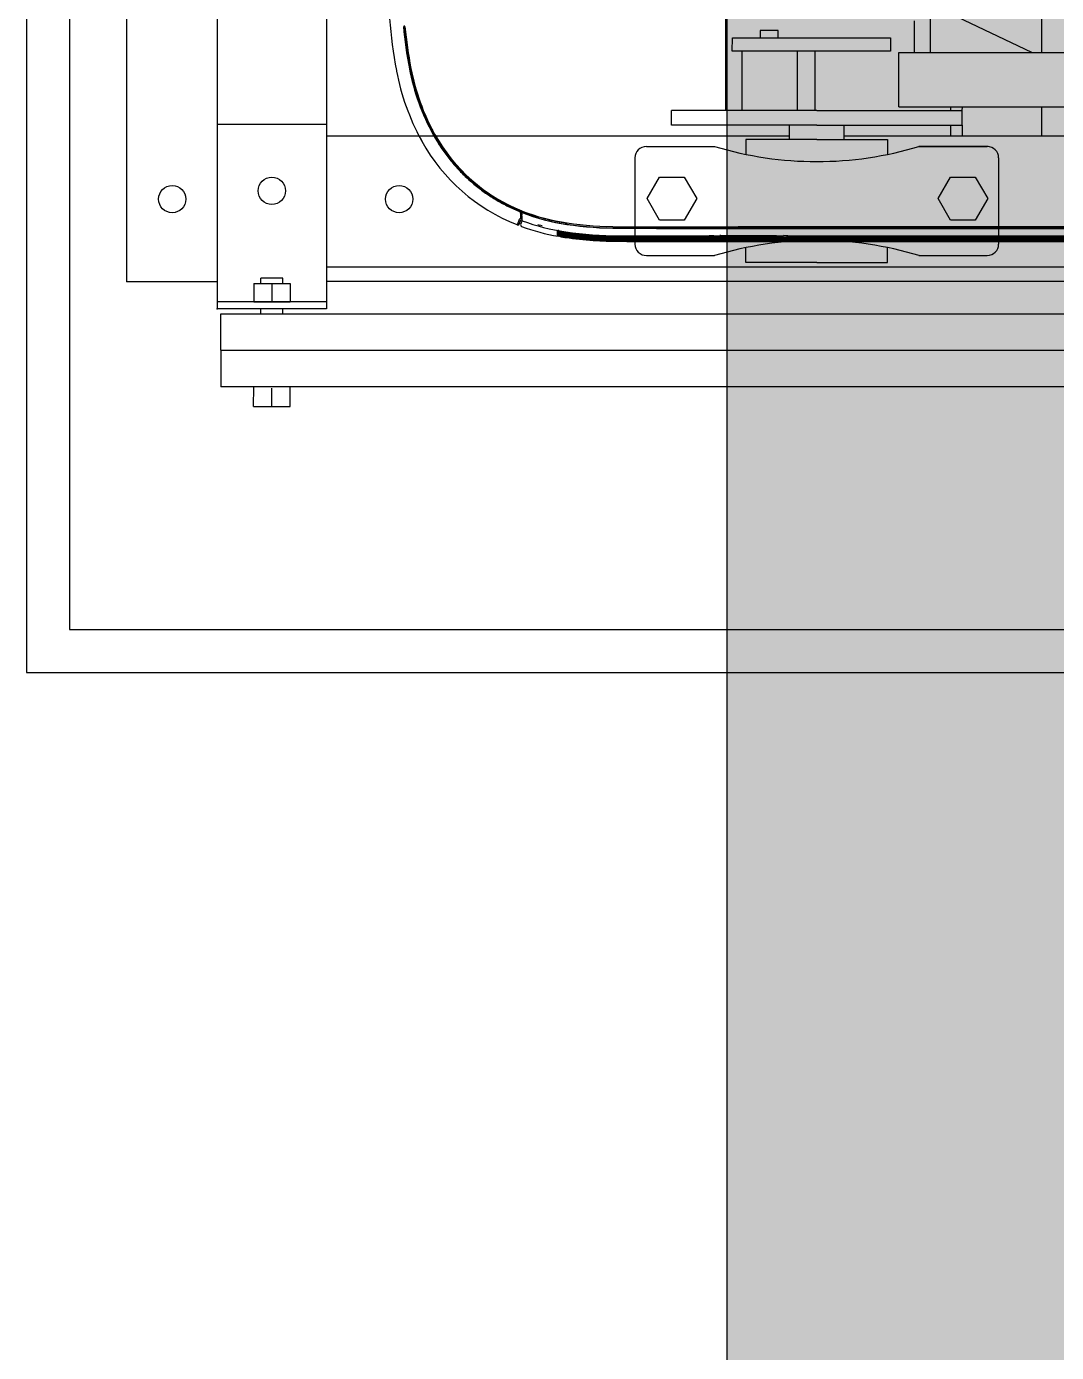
# Model space of a CAD drawing. Extents: x 58467 to 79089, y -33726 to -17391.
# Drawn here: x 70621 to 70652.57, y -20449.69 to -20409.05 of the extents above; entities that cross this region are included whole.
import ezdxf

# ---------------------------------------------------------------- set-up
doc = ezdxf.new("R2010")
doc.units = 0
doc.header["$LTSCALE"] = 100
for name, color, linetype in [('BA_clad-wood', 30, 'Continuous'), ('BA_hatch_env2', 114, 'Continuous'), ('PROSISTEM Güney TÜRKOĞLU', 7, 'Continuous')]:
    doc.layers.add(name, color=color, linetype=linetype)

# ---------------------------------------------------------------- blocks, each defined once
blk = doc.blocks.new('A$C689D2506')
at = {"layer": 'PROSISTEM Güney TÜRKOĞLU', "color": 30, "linetype": 'Continuous'}
for p, q in [((49.488, 51.585), (49.488, 18.525)), ((49.492, 18.525), (49.492, 51.585)), ((49.538, 51.585), (49.538, 18.525)), ((49.542, 18.525), (49.542, 51.585)), ((49.83, 18.525), (49.83, 50.875)), ((49.84, 18.525), (49.84, 50.875)), ((49.85, 18.525), (49.85, 50.875)), ((49.86, 18.525), (49.86, 50.875)), ((49.869, 18.525), (49.869, 50.875)), ((49.879, 18.525), (49.879, 50.875)), ((49.889, 18.525), (49.889, 50.875)), ((49.899, 18.525), (49.899, 50.875)), ((49.909, 18.525), (49.909, 50.875)), ((49.919, 18.525), (49.919, 50.875)), ((49.929, 18.525), (49.929, 50.875)), ((49.939, 18.525), (49.939, 50.875)), ((49.948, 18.525), (49.948, 50.875)), ((49.958, 18.525), (49.958, 50.875)), ((49.968, 18.525), (49.968, 50.875)), ((49.978, 18.525), (49.978, 50.875)), ((49.988, 18.525), (49.988, 50.875)), ((49.998, 18.525), (49.998, 50.875)), ((49.806, 20.286), (49.806, 30.925)), ((49.798, 18.525), (49.798, 20.106)), ((49.8, 19.864), (49.8, 17.927)), ((49.798, 18.93), (49.799, 18.895)), ((49.799, 18.895), (49.798, 18.861)), ((49.798, 18.895), (49.799, 18.895)), ((49.801, 14.378), (49.801, 14.378)), ((49.662, 12.501), (49.663, 12.508)), ((49.854, 12.481), (49.857, 12.502)), ((49.402, 11.531), (49.444, 11.681)), ((49.18, 11.555), (48.986, 10.976)), ((48.985, 10.974), (48.93, 10.971)), ((48.933, 10.967), (48.93, 10.971)), ((49.26, 10.984), (48.933, 10.967)), ((48.934, 10.918), (48.963, 10.919)), ((48.963, 10.919), (49.062, 10.924)), ((48.985, 10.974), (48.986, 10.976)), ((49.066, 10.98), (48.986, 10.976)), ((49.062, 10.924), (49.098, 10.926)), ((49.098, 10.926), (49.203, 10.932)), ((49.138, 10.928), (49.137, 10.977)), ((49.143, 10.971), (49.205, 10.949)), ((49.143, 10.929), (49.143, 10.971)), ((49.21, 10.947), (49.195, 10.98)), ((49.197, 10.98), (49.212, 10.946)), ((49.212, 10.932), (49.205, 10.949)), ((49.21, 10.947), (49.213, 10.946)), ((49.416, 10.819), (49.224, 10.888)), ((49.248, 10.933), (49.387, 10.883)), ((49.26, 10.984), (49.272, 10.984)), ((49.265, 10.984), (49.406, 10.932)), ((49.416, 10.819), (49.387, 10.883)), ((49.406, 10.932), (49.428, 10.934)), ((49.41, 10.804), (49.416, 10.819)), ((48.682, 10.417), (48.699, 10.409)), ((48.718, 10.399), (48.699, 10.409)), ((48.736, 10.524), (48.753, 10.515)), ((48.753, 10.515), (48.772, 10.506)), ((47.475, 8.817), (47.488, 8.803)), ((47.503, 8.788), (47.488, 8.803)), ((47.561, 8.9), (47.575, 8.886)), ((47.575, 8.886), (47.589, 8.871)), ((46.446, 7.455), (46.495, 7.482)), ((43.104, 6.953), (43.106, 6.934)), ((44.991, 7.322), (44.985, 7.342)), ((45.091, 7.399), (45.098, 7.381)), ((45.098, 7.381), (45.105, 7.362)), ((42.507, 6.887), (42.506, 6.867)), ((42.506, 6.867), (42.506, 6.867)), ((42.985, 6.938), (42.987, 6.919)), ((42.99, 6.898), (42.987, 6.919)), ((43.106, 6.934), (43.109, 6.914)), ((44.031, 6.593), (44.05, 6.597))]:
    blk.add_line(p, q, dxfattribs=at)
for points in [[(49.783, 20.106), (49.79, 20.217), (49.786, 20.251)], [(49.792, 20.251), (49.802, 20.267), (49.806, 20.286)], [(49.8, 19.864), (49.799, 19.871), (49.796, 19.879)], [(49.798, 17.685), (49.798, 17.693), (49.798, 17.702), (49.798, 17.711), (49.798, 17.72), (49.798, 17.728), (49.798, 17.737), (49.798, 17.746), (49.798, 17.755), (49.798, 17.763), (49.798, 17.772), (49.798, 17.781), (49.798, 17.79), (49.798, 17.798), (49.798, 17.807), (49.798, 17.816), (49.798, 17.825), (49.798, 17.833), (49.798, 17.842), (49.798, 17.851), (49.798, 17.86), (49.798, 17.869), (49.798, 17.877), (49.798, 17.886), (49.798, 17.895), (49.798, 17.904), (49.798, 17.912), (49.798, 17.921), (49.798, 17.93), (49.798, 17.939), (49.798, 17.947), (49.798, 17.956), (49.798, 17.965), (49.798, 17.974), (49.798, 17.982), (49.798, 17.991), (49.798, 18), (49.798, 18.009), (49.798, 18.017), (49.798, 18.026), (49.798, 18.035), (49.798, 18.044), (49.798, 18.052), (49.798, 18.061), (49.798, 18.07), (49.798, 18.079), (49.798, 18.087), (49.798, 18.096), (49.798, 18.105), (49.798, 18.114), (49.798, 18.123), (49.798, 18.131), (49.798, 18.14), (49.798, 18.149), (49.798, 18.158), (49.798, 18.166), (49.798, 18.175), (49.798, 18.184), (49.798, 18.193), (49.798, 18.201), (49.798, 18.21), (49.798, 18.219), (49.798, 18.228), (49.798, 18.236), (49.798, 18.245), (49.798, 18.254), (49.798, 18.263), (49.798, 18.271), (49.798, 18.28), (49.798, 18.289), (49.798, 18.298), (49.798, 18.306), (49.798, 18.315), (49.798, 18.324), (49.798, 18.333), (49.798, 18.341), (49.798, 18.35), (49.798, 18.359), (49.798, 18.368), (49.798, 18.376), (49.798, 18.385), (49.798, 18.394), (49.798, 18.403), (49.798, 18.412), (49.798, 18.42), (49.798, 18.429), (49.798, 18.438), (49.798, 18.447), (49.798, 18.455), (49.798, 18.464), (49.798, 18.473), (49.798, 18.482), (49.798, 18.49), (49.798, 18.499), (49.798, 18.508), (49.798, 18.517), (49.798, 18.525)], [(49.818, 18.525), (49.818, 18.516), (49.818, 18.506), (49.818, 18.497), (49.818, 18.487), (49.818, 18.478), (49.818, 18.468), (49.818, 18.459), (49.818, 18.449), (49.818, 18.44), (49.818, 18.43), (49.818, 18.421), (49.818, 18.411), (49.818, 18.402), (49.818, 18.392), (49.818, 18.383), (49.818, 18.373), (49.818, 18.364), (49.818, 18.354), (49.818, 18.345), (49.818, 18.335), (49.818, 18.326), (49.818, 18.316), (49.818, 18.307), (49.818, 18.297), (49.818, 18.288), (49.818, 18.278), (49.818, 18.269), (49.818, 18.259), (49.818, 18.25), (49.818, 18.24), (49.818, 18.231), (49.818, 18.221), (49.818, 18.212), (49.818, 18.202), (49.818, 18.192), (49.818, 18.183), (49.818, 18.173), (49.818, 18.164), (49.818, 18.154), (49.818, 18.145), (49.818, 18.135), (49.818, 18.126), (49.818, 18.116), (49.818, 18.107), (49.818, 18.097), (49.818, 18.088), (49.818, 18.078), (49.818, 18.069), (49.818, 18.059), (49.818, 18.05), (49.818, 18.04), (49.818, 18.031), (49.818, 18.021), (49.818, 18.012), (49.818, 18.002), (49.818, 17.993), (49.818, 17.983), (49.818, 17.974), (49.818, 17.964), (49.818, 17.955), (49.818, 17.945), (49.818, 17.936), (49.818, 17.926), (49.818, 17.917), (49.818, 17.907), (49.818, 17.898), (49.818, 17.888), (49.818, 17.879), (49.818, 17.869), (49.818, 17.86), (49.818, 17.85), (49.818, 17.841), (49.818, 17.831), (49.818, 17.822), (49.818, 17.812), (49.818, 17.803), (49.818, 17.793), (49.818, 17.784), (49.818, 17.774), (49.818, 17.764), (49.818, 17.755), (49.818, 17.745), (49.818, 17.736), (49.818, 17.726), (49.818, 17.717), (49.818, 17.707), (49.818, 17.698), (49.818, 17.688), (49.818, 17.679), (49.818, 17.669), (49.818, 17.66), (49.818, 17.65), (49.818, 17.641), (49.818, 17.631), (49.818, 17.622), (49.818, 17.612)], [(49.768, 17.897), (49.791, 17.905), (49.8, 17.927)], [(49.806, 17.505), (49.802, 17.524), (49.791, 17.54)], [(49.8, 17.513), (49.8, 17.513), (49.8, 17.513), (49.8, 17.513), (49.8, 17.513), (49.8, 17.513), (49.8, 17.513), (49.8, 17.514), (49.8, 17.514), (49.8, 17.514), (49.8, 17.514), (49.8, 17.515), (49.8, 17.515), (49.8, 17.515), (49.8, 17.515), (49.8, 17.516), (49.8, 17.516), (49.8, 17.517), (49.8, 17.517), (49.8, 17.517), (49.8, 17.518), (49.8, 17.518), (49.8, 17.519), (49.799, 17.519), (49.799, 17.52), (49.799, 17.52), (49.799, 17.521), (49.799, 17.522), (49.799, 17.522), (49.799, 17.523), (49.799, 17.523), (49.799, 17.524), (49.799, 17.525)], [(49.801, 14.378), (49.801, 14.443), (49.801, 14.508), (49.801, 14.573), (49.801, 14.639), (49.801, 14.704), (49.802, 14.769), (49.802, 14.834), (49.802, 14.899), (49.802, 14.964), (49.802, 15.029), (49.802, 15.095), (49.802, 15.16), (49.803, 15.225), (49.803, 15.29), (49.803, 15.355), (49.803, 15.42), (49.803, 15.485), (49.803, 15.551), (49.803, 15.616), (49.804, 15.681), (49.804, 15.746), (49.804, 15.811), (49.804, 15.876), (49.804, 15.941), (49.804, 16.006), (49.804, 16.072), (49.804, 16.137), (49.804, 16.202), (49.805, 16.267), (49.805, 16.332), (49.805, 16.397), (49.805, 16.462), (49.805, 16.528), (49.805, 16.593), (49.805, 16.658), (49.805, 16.723), (49.805, 16.788), (49.805, 16.853), (49.805, 16.918), (49.805, 16.984), (49.806, 17.049), (49.806, 17.114), (49.806, 17.179), (49.806, 17.244), (49.806, 17.309), (49.806, 17.374), (49.806, 17.44), (49.806, 17.505)], [(49.591, 12.246), (49.593, 12.246), (49.594, 12.246), (49.595, 12.246), (49.596, 12.246), (49.597, 12.246), (49.598, 12.246), (49.599, 12.245), (49.6, 12.245), (49.601, 12.245), (49.602, 12.245), (49.603, 12.244), (49.604, 12.244), (49.605, 12.244), (49.606, 12.243), (49.607, 12.243), (49.608, 12.243), (49.609, 12.242), (49.61, 12.242), (49.611, 12.241), (49.612, 12.241), (49.613, 12.24), (49.614, 12.239), (49.615, 12.239), (49.616, 12.238), (49.617, 12.237), (49.618, 12.237), (49.619, 12.236), (49.62, 12.235), (49.62, 12.235), (49.621, 12.234), (49.622, 12.233), (49.623, 12.232), (49.624, 12.232), (49.624, 12.231), (49.625, 12.23), (49.626, 12.229), (49.626, 12.228), (49.627, 12.227), (49.628, 12.227), (49.628, 12.226), (49.629, 12.225), (49.63, 12.224), (49.63, 12.223), (49.631, 12.222), (49.631, 12.221), (49.632, 12.22), (49.632, 12.219), (49.633, 12.218), (49.633, 12.217), (49.634, 12.216), (49.634, 12.215), (49.634, 12.214), (49.635, 12.213), (49.635, 12.212), (49.635, 12.211), (49.636, 12.21)], [(49.637, 12.195), (49.637, 12.195), (49.637, 12.195), (49.637, 12.195), (49.637, 12.196), (49.637, 12.196), (49.637, 12.196), (49.637, 12.197), (49.637, 12.197), (49.637, 12.198), (49.637, 12.198), (49.637, 12.199), (49.638, 12.199), (49.638, 12.2), (49.638, 12.201), (49.638, 12.202), (49.638, 12.202), (49.638, 12.203), (49.638, 12.204), (49.638, 12.205), (49.639, 12.206), (49.639, 12.207), (49.639, 12.208), (49.639, 12.209), (49.639, 12.21), (49.639, 12.211), (49.639, 12.212), (49.64, 12.213), (49.64, 12.214), (49.64, 12.216), (49.64, 12.217), (49.64, 12.218), (49.641, 12.219), (49.641, 12.221), (49.641, 12.222), (49.641, 12.223), (49.642, 12.225), (49.642, 12.226), (49.642, 12.227), (49.642, 12.229), (49.642, 12.23), (49.643, 12.232), (49.643, 12.233), (49.643, 12.235), (49.643, 12.236), (49.644, 12.238), (49.644, 12.24), (49.644, 12.241), (49.645, 12.243)], [(49.647, 12.195), (49.647, 12.195), (49.647, 12.195), (49.647, 12.195), (49.647, 12.196), (49.647, 12.196), (49.647, 12.196), (49.647, 12.197), (49.647, 12.197), (49.647, 12.198), (49.647, 12.198), (49.648, 12.199), (49.648, 12.199), (49.648, 12.2), (49.648, 12.201), (49.648, 12.202), (49.648, 12.202), (49.648, 12.203), (49.648, 12.204), (49.648, 12.205), (49.649, 12.206), (49.649, 12.207), (49.649, 12.208), (49.649, 12.209), (49.649, 12.21), (49.649, 12.211), (49.65, 12.212), (49.65, 12.213), (49.65, 12.214), (49.65, 12.216), (49.65, 12.217), (49.65, 12.218), (49.651, 12.219), (49.651, 12.221), (49.651, 12.222), (49.651, 12.223), (49.652, 12.225), (49.652, 12.226), (49.652, 12.227), (49.652, 12.229), (49.653, 12.23), (49.653, 12.232), (49.653, 12.233), (49.653, 12.235), (49.654, 12.236), (49.654, 12.238), (49.654, 12.24), (49.654, 12.241), (49.655, 12.243)], [(49.657, 12.195), (49.657, 12.195), (49.657, 12.195), (49.657, 12.195), (49.657, 12.196), (49.657, 12.196), (49.657, 12.196), (49.657, 12.197), (49.657, 12.197), (49.657, 12.198), (49.657, 12.198), (49.658, 12.199), (49.658, 12.2), (49.658, 12.2), (49.658, 12.201), (49.658, 12.202), (49.658, 12.202), (49.658, 12.203), (49.658, 12.204), (49.658, 12.205), (49.659, 12.206), (49.659, 12.207), (49.659, 12.208), (49.659, 12.209), (49.659, 12.21), (49.659, 12.211), (49.66, 12.212), (49.66, 12.213), (49.66, 12.214), (49.66, 12.216), (49.66, 12.217), (49.661, 12.218), (49.661, 12.219), (49.661, 12.221), (49.661, 12.222), (49.661, 12.223), (49.662, 12.225), (49.662, 12.226), (49.662, 12.227), (49.662, 12.229), (49.663, 12.23), (49.663, 12.232), (49.663, 12.233), (49.663, 12.235), (49.664, 12.236), (49.664, 12.238), (49.664, 12.24), (49.664, 12.241), (49.665, 12.243)], [(49.667, 12.195), (49.667, 12.195), (49.667, 12.195), (49.667, 12.195), (49.667, 12.196), (49.667, 12.196), (49.667, 12.196), (49.667, 12.197), (49.667, 12.197), (49.667, 12.198), (49.668, 12.198), (49.668, 12.199), (49.668, 12.2), (49.668, 12.2), (49.668, 12.201), (49.668, 12.202), (49.668, 12.202), (49.668, 12.203), (49.668, 12.204), (49.668, 12.205), (49.669, 12.206), (49.669, 12.207), (49.669, 12.208), (49.669, 12.209), (49.669, 12.21), (49.669, 12.211), (49.67, 12.212), (49.67, 12.213), (49.67, 12.214), (49.67, 12.216), (49.67, 12.217), (49.671, 12.218), (49.671, 12.219), (49.671, 12.221), (49.671, 12.222), (49.671, 12.223), (49.672, 12.225), (49.672, 12.226), (49.672, 12.227), (49.672, 12.229), (49.673, 12.23), (49.673, 12.232), (49.673, 12.233), (49.673, 12.235), (49.674, 12.237), (49.674, 12.238), (49.674, 12.24), (49.674, 12.241), (49.675, 12.243)], [(49.677, 12.195), (49.677, 12.195), (49.677, 12.195), (49.677, 12.195), (49.677, 12.196), (49.677, 12.196), (49.677, 12.196), (49.677, 12.197), (49.677, 12.197), (49.677, 12.198), (49.678, 12.198), (49.678, 12.199), (49.678, 12.2), (49.678, 12.2), (49.678, 12.201), (49.678, 12.202), (49.678, 12.203), (49.678, 12.203), (49.678, 12.204), (49.679, 12.205), (49.679, 12.206), (49.679, 12.207), (49.679, 12.208), (49.679, 12.209), (49.679, 12.21), (49.679, 12.211), (49.68, 12.212), (49.68, 12.213), (49.68, 12.215), (49.68, 12.216), (49.68, 12.217), (49.681, 12.218), (49.681, 12.219), (49.681, 12.221), (49.681, 12.222), (49.681, 12.223), (49.682, 12.225), (49.682, 12.226), (49.682, 12.228), (49.682, 12.229), (49.683, 12.23), (49.683, 12.232), (49.683, 12.233), (49.683, 12.235), (49.684, 12.237), (49.684, 12.238), (49.684, 12.24), (49.684, 12.242), (49.685, 12.243)], [(49.687, 12.195), (49.687, 12.195), (49.687, 12.195), (49.687, 12.195), (49.687, 12.196), (49.687, 12.196), (49.687, 12.196), (49.687, 12.197), (49.687, 12.197), (49.688, 12.198), (49.688, 12.198), (49.688, 12.199), (49.688, 12.2), (49.688, 12.2), (49.688, 12.201), (49.688, 12.202), (49.688, 12.203), (49.688, 12.203), (49.688, 12.204), (49.689, 12.205), (49.689, 12.206), (49.689, 12.207), (49.689, 12.208), (49.689, 12.209), (49.689, 12.21), (49.69, 12.211), (49.69, 12.212), (49.69, 12.213), (49.69, 12.215), (49.69, 12.216), (49.69, 12.217), (49.691, 12.218), (49.691, 12.219), (49.691, 12.221), (49.691, 12.222), (49.691, 12.223), (49.692, 12.225), (49.692, 12.226), (49.692, 12.228), (49.692, 12.229), (49.693, 12.231), (49.693, 12.232), (49.693, 12.234), (49.693, 12.235), (49.694, 12.237), (49.694, 12.238), (49.694, 12.24), (49.694, 12.242), (49.695, 12.243)], [(49.697, 12.195), (49.697, 12.195), (49.697, 12.195), (49.697, 12.195), (49.697, 12.196), (49.697, 12.196), (49.697, 12.196), (49.697, 12.197), (49.697, 12.197), (49.698, 12.198), (49.698, 12.198), (49.698, 12.199), (49.698, 12.2), (49.698, 12.2), (49.698, 12.201), (49.698, 12.202), (49.698, 12.203), (49.698, 12.203), (49.698, 12.204), (49.699, 12.205), (49.699, 12.206), (49.699, 12.207), (49.699, 12.208), (49.699, 12.209), (49.699, 12.21), (49.7, 12.211), (49.7, 12.212), (49.7, 12.213), (49.7, 12.215), (49.7, 12.216), (49.7, 12.217), (49.701, 12.218), (49.701, 12.219), (49.701, 12.221), (49.701, 12.222), (49.702, 12.223), (49.702, 12.225), (49.702, 12.226), (49.702, 12.228), (49.702, 12.229), (49.703, 12.231), (49.703, 12.232), (49.703, 12.234), (49.703, 12.235), (49.704, 12.237), (49.704, 12.238), (49.704, 12.24), (49.705, 12.242), (49.705, 12.243)], [(49.707, 12.195), (49.707, 12.195), (49.707, 12.195), (49.707, 12.195), (49.707, 12.196), (49.707, 12.196), (49.707, 12.196), (49.707, 12.197), (49.708, 12.197), (49.708, 12.198), (49.708, 12.198), (49.708, 12.199), (49.708, 12.2), (49.708, 12.2), (49.708, 12.201), (49.708, 12.202), (49.708, 12.203), (49.708, 12.203), (49.709, 12.204), (49.709, 12.205), (49.709, 12.206), (49.709, 12.207), (49.709, 12.208), (49.709, 12.209), (49.709, 12.21), (49.71, 12.211), (49.71, 12.212), (49.71, 12.213), (49.71, 12.215), (49.71, 12.216), (49.71, 12.217), (49.711, 12.218), (49.711, 12.22), (49.711, 12.221), (49.711, 12.222), (49.712, 12.223), (49.712, 12.225), (49.712, 12.226), (49.712, 12.228), (49.712, 12.229), (49.713, 12.231), (49.713, 12.232), (49.713, 12.234), (49.713, 12.235), (49.714, 12.237), (49.714, 12.238), (49.714, 12.24), (49.715, 12.242), (49.715, 12.243)], [(49.717, 12.195), (49.717, 12.195), (49.717, 12.195), (49.717, 12.195), (49.717, 12.196), (49.717, 12.196), (49.717, 12.196), (49.717, 12.197), (49.718, 12.197), (49.718, 12.198), (49.718, 12.198), (49.718, 12.199), (49.718, 12.2), (49.718, 12.2), (49.718, 12.201), (49.718, 12.202), (49.718, 12.203), (49.718, 12.203), (49.719, 12.204), (49.719, 12.205), (49.719, 12.206), (49.719, 12.207), (49.719, 12.208), (49.719, 12.209), (49.719, 12.21), (49.72, 12.211), (49.72, 12.212), (49.72, 12.214), (49.72, 12.215), (49.72, 12.216), (49.721, 12.217), (49.721, 12.218), (49.721, 12.22), (49.721, 12.221), (49.721, 12.222), (49.722, 12.224), (49.722, 12.225), (49.722, 12.226), (49.722, 12.228), (49.722, 12.229), (49.723, 12.231), (49.723, 12.232), (49.723, 12.234), (49.723, 12.235), (49.724, 12.237), (49.724, 12.238), (49.724, 12.24), (49.725, 12.242), (49.725, 12.243)], [(49.727, 12.195), (49.727, 12.195), (49.727, 12.195), (49.727, 12.195), (49.727, 12.196), (49.727, 12.196), (49.727, 12.196), (49.728, 12.197), (49.728, 12.197), (49.728, 12.198), (49.728, 12.198), (49.728, 12.199), (49.728, 12.2), (49.728, 12.2), (49.728, 12.201), (49.728, 12.202), (49.728, 12.203), (49.728, 12.203), (49.729, 12.204), (49.729, 12.205), (49.729, 12.206), (49.729, 12.207), (49.729, 12.208), (49.729, 12.209), (49.729, 12.21), (49.73, 12.211), (49.73, 12.212), (49.73, 12.214), (49.73, 12.215), (49.73, 12.216), (49.731, 12.217), (49.731, 12.218), (49.731, 12.22), (49.731, 12.221), (49.731, 12.222), (49.732, 12.224), (49.732, 12.225), (49.732, 12.226), (49.732, 12.228), (49.733, 12.229), (49.733, 12.231), (49.733, 12.232), (49.733, 12.234), (49.734, 12.235), (49.734, 12.237), (49.734, 12.239), (49.734, 12.24), (49.735, 12.242), (49.735, 12.244)], [(49.737, 12.195), (49.737, 12.195), (49.737, 12.195), (49.737, 12.195), (49.737, 12.196), (49.737, 12.196), (49.737, 12.196), (49.738, 12.197), (49.738, 12.197), (49.738, 12.198), (49.738, 12.198), (49.738, 12.199), (49.738, 12.2), (49.738, 12.2), (49.738, 12.201), (49.738, 12.202), (49.738, 12.203), (49.738, 12.203), (49.739, 12.204), (49.739, 12.205), (49.739, 12.206), (49.739, 12.207), (49.739, 12.208), (49.739, 12.209), (49.74, 12.21), (49.74, 12.211), (49.74, 12.212), (49.74, 12.214), (49.74, 12.215), (49.74, 12.216), (49.741, 12.217), (49.741, 12.218), (49.741, 12.22), (49.741, 12.221), (49.741, 12.222), (49.742, 12.224), (49.742, 12.225), (49.742, 12.226), (49.742, 12.228), (49.743, 12.229), (49.743, 12.231), (49.743, 12.232), (49.743, 12.234), (49.744, 12.235), (49.744, 12.237), (49.744, 12.239), (49.744, 12.24), (49.745, 12.242), (49.745, 12.244)], [(49.747, 12.195), (49.747, 12.195), (49.747, 12.195), (49.747, 12.195), (49.747, 12.196), (49.747, 12.196), (49.748, 12.196), (49.748, 12.197), (49.748, 12.197), (49.748, 12.198), (49.748, 12.198), (49.748, 12.199), (49.748, 12.2), (49.748, 12.2), (49.748, 12.201), (49.748, 12.202), (49.748, 12.203), (49.749, 12.203), (49.749, 12.204), (49.749, 12.205), (49.749, 12.206), (49.749, 12.207), (49.749, 12.208), (49.749, 12.209), (49.75, 12.21), (49.75, 12.211), (49.75, 12.212), (49.75, 12.214), (49.75, 12.215), (49.75, 12.216), (49.751, 12.217), (49.751, 12.218), (49.751, 12.22), (49.751, 12.221), (49.751, 12.222), (49.752, 12.224), (49.752, 12.225), (49.752, 12.226), (49.752, 12.228), (49.753, 12.229), (49.753, 12.231), (49.753, 12.232), (49.753, 12.234), (49.754, 12.235), (49.754, 12.237), (49.754, 12.239), (49.754, 12.24), (49.755, 12.242), (49.755, 12.244)], [(49.757, 12.195), (49.757, 12.195), (49.757, 12.195), (49.757, 12.195), (49.757, 12.196), (49.758, 12.196), (49.758, 12.196), (49.758, 12.197), (49.758, 12.197), (49.758, 12.198), (49.758, 12.198), (49.758, 12.199), (49.758, 12.2), (49.758, 12.2), (49.758, 12.201), (49.758, 12.202), (49.758, 12.203), (49.759, 12.204), (49.759, 12.204), (49.759, 12.205), (49.759, 12.206), (49.759, 12.207), (49.759, 12.208), (49.759, 12.209), (49.76, 12.21), (49.76, 12.211), (49.76, 12.213), (49.76, 12.214), (49.76, 12.215), (49.76, 12.216), (49.761, 12.217), (49.761, 12.218), (49.761, 12.22), (49.761, 12.221), (49.761, 12.222), (49.762, 12.224), (49.762, 12.225), (49.762, 12.227), (49.762, 12.228), (49.763, 12.229), (49.763, 12.231), (49.763, 12.232), (49.763, 12.234), (49.764, 12.236), (49.764, 12.237), (49.764, 12.239), (49.764, 12.24), (49.765, 12.242), (49.765, 12.244)], [(49.767, 12.195), (49.767, 12.195), (49.767, 12.195), (49.767, 12.195), (49.768, 12.196), (49.768, 12.196), (49.768, 12.196), (49.768, 12.197), (49.768, 12.197), (49.768, 12.198), (49.768, 12.198), (49.768, 12.199), (49.768, 12.2), (49.768, 12.2), (49.768, 12.201), (49.768, 12.202), (49.768, 12.203), (49.769, 12.204), (49.769, 12.204), (49.769, 12.205), (49.769, 12.206), (49.769, 12.207), (49.769, 12.208), (49.769, 12.209), (49.77, 12.21), (49.77, 12.211), (49.77, 12.213), (49.77, 12.214), (49.77, 12.215), (49.77, 12.216), (49.771, 12.217), (49.771, 12.219), (49.771, 12.22), (49.771, 12.221), (49.772, 12.222), (49.772, 12.224), (49.772, 12.225), (49.772, 12.227), (49.772, 12.228), (49.773, 12.229), (49.773, 12.231), (49.773, 12.232), (49.773, 12.234), (49.774, 12.236), (49.774, 12.237), (49.774, 12.239), (49.774, 12.24), (49.775, 12.242), (49.775, 12.244)], [(49.777, 12.195), (49.777, 12.195), (49.777, 12.195), (49.778, 12.195), (49.778, 12.196), (49.778, 12.196), (49.778, 12.196), (49.778, 12.197), (49.778, 12.197), (49.778, 12.198), (49.778, 12.198), (49.778, 12.199), (49.778, 12.2), (49.778, 12.2), (49.778, 12.201), (49.778, 12.202), (49.778, 12.203), (49.779, 12.204), (49.779, 12.204), (49.779, 12.205), (49.779, 12.206), (49.779, 12.207), (49.779, 12.208), (49.779, 12.209), (49.78, 12.21), (49.78, 12.211), (49.78, 12.213), (49.78, 12.214), (49.78, 12.215), (49.781, 12.216), (49.781, 12.217), (49.781, 12.219), (49.781, 12.22), (49.781, 12.221), (49.782, 12.222), (49.782, 12.224), (49.782, 12.225), (49.782, 12.227), (49.782, 12.228), (49.783, 12.23), (49.783, 12.231), (49.783, 12.233), (49.783, 12.234), (49.784, 12.236), (49.784, 12.237), (49.784, 12.239), (49.784, 12.24), (49.785, 12.242), (49.785, 12.244)], [(49.788, 12.195), (49.788, 12.195), (49.788, 12.195), (49.788, 12.195), (49.788, 12.196), (49.788, 12.196), (49.788, 12.196), (49.788, 12.197), (49.788, 12.197), (49.788, 12.198), (49.788, 12.198), (49.788, 12.199), (49.788, 12.2), (49.788, 12.2), (49.788, 12.201), (49.788, 12.202), (49.789, 12.203), (49.789, 12.204), (49.789, 12.204), (49.789, 12.205), (49.789, 12.206), (49.789, 12.207), (49.789, 12.208), (49.789, 12.209), (49.79, 12.21), (49.79, 12.211), (49.79, 12.213), (49.79, 12.214), (49.79, 12.215), (49.791, 12.216), (49.791, 12.217), (49.791, 12.219), (49.791, 12.22), (49.791, 12.221), (49.792, 12.223), (49.792, 12.224), (49.792, 12.225), (49.792, 12.227), (49.792, 12.228), (49.793, 12.23), (49.793, 12.231), (49.793, 12.233), (49.793, 12.234), (49.794, 12.236), (49.794, 12.237), (49.794, 12.239), (49.795, 12.241), (49.795, 12.242), (49.795, 12.244)], [(49.798, 12.195), (49.798, 12.195), (49.798, 12.195), (49.798, 12.196), (49.798, 12.196), (49.798, 12.196), (49.798, 12.196), (49.798, 12.197), (49.798, 12.197), (49.798, 12.198), (49.798, 12.198), (49.798, 12.199), (49.798, 12.2), (49.798, 12.2), (49.798, 12.201), (49.798, 12.202), (49.799, 12.203), (49.799, 12.204), (49.799, 12.204), (49.799, 12.205), (49.799, 12.206), (49.799, 12.207), (49.799, 12.208), (49.8, 12.209), (49.8, 12.21), (49.8, 12.212), (49.8, 12.213), (49.8, 12.214), (49.8, 12.215), (49.801, 12.216), (49.801, 12.217), (49.801, 12.219), (49.801, 12.22), (49.801, 12.221), (49.802, 12.223), (49.802, 12.224), (49.802, 12.225), (49.802, 12.227), (49.803, 12.228), (49.803, 12.23), (49.803, 12.231), (49.803, 12.233), (49.803, 12.234), (49.804, 12.236), (49.804, 12.237), (49.804, 12.239), (49.805, 12.241), (49.805, 12.242), (49.805, 12.244)], [(46.274, 7.882), (46.324, 7.91), (46.374, 7.939), (46.423, 7.968), (46.472, 7.997), (46.521, 8.027), (46.57, 8.057), (46.619, 8.088), (46.667, 8.12), (46.715, 8.151), (46.762, 8.184), (46.81, 8.216), (46.857, 8.249), (46.903, 8.283), (46.949, 8.317), (46.995, 8.351), (47.041, 8.386), (47.086, 8.421), (47.131, 8.457), (47.176, 8.493), (47.22, 8.53), (47.264, 8.567), (47.308, 8.604), (47.351, 8.642), (47.394, 8.68), (47.437, 8.719), (47.479, 8.758), (47.521, 8.797), (47.562, 8.837), (47.603, 8.877), (47.644, 8.918), (47.684, 8.959), (47.724, 9), (47.763, 9.042), (47.803, 9.084), (47.841, 9.127), (47.88, 9.169), (47.917, 9.213), (47.955, 9.256), (47.992, 9.3), (48.029, 9.344), (48.065, 9.389), (48.101, 9.434), (48.136, 9.479), (48.171, 9.525), (48.205, 9.571), (48.24, 9.617), (48.273, 9.663), (48.306, 9.71), (48.339, 9.757), (48.371, 9.805), (48.403, 9.853), (48.435, 9.901), (48.466, 9.949), (48.496, 9.998), (48.526, 10.047), (48.556, 10.096), (48.585, 10.146), (48.613, 10.196), (48.641, 10.246), (48.669, 10.296), (48.696, 10.347), (48.723, 10.398), (48.749, 10.449), (48.775, 10.5), (48.8, 10.552), (48.825, 10.603), (48.849, 10.655), (48.873, 10.708), (48.896, 10.76), (48.919, 10.813), (48.941, 10.866), (48.963, 10.919)], [(49.418, 10.823), (49.418, 10.825), (49.419, 10.827), (49.42, 10.829), (49.42, 10.831), (49.42, 10.833), (49.421, 10.835), (49.421, 10.837), (49.421, 10.839), (49.421, 10.841), (49.421, 10.843), (49.421, 10.845), (49.421, 10.847), (49.421, 10.849), (49.42, 10.851), (49.42, 10.853), (49.419, 10.855), (49.419, 10.856), (49.418, 10.858), (49.417, 10.86), (49.417, 10.862), (49.416, 10.864), (49.415, 10.866), (49.414, 10.867), (49.413, 10.869), (49.412, 10.871), (49.41, 10.872), (49.409, 10.874), (49.408, 10.875), (49.406, 10.877), (49.405, 10.878), (49.404, 10.879), (49.402, 10.881), (49.4, 10.882), (49.399, 10.883), (49.397, 10.884), (49.395, 10.885), (49.394, 10.886), (49.392, 10.887), (49.39, 10.888), (49.388, 10.888)]]:
    blk.add_lwpolyline(points, dxfattribs=at)
for centre, radius, start, end in [((-1450, 18.525), 1499.488, 359.84156, 0), ((-1450, 18.525), 1499.492, 359.84156, 0), ((-1450, 18.525), 1499.538, 359.84156, 0), ((-1450, 18.525), 1499.542, 359.84156, 0), ((-1450, 18.525), 1499.83, 359.841571, 0), ((-1450, 18.525), 1499.84, 359.841571, 0), ((-1450, 18.525), 1499.85, 359.841571, 0), ((-1450, 18.525), 1499.86, 359.841571, 0), ((-1450, 18.525), 1499.869, 359.841571, 0), ((-1450, 18.525), 1499.879, 359.841571, 0), ((-1450, 18.525), 1499.889, 359.841571, 0), ((-1450, 18.525), 1499.899, 359.841571, 0), ((-1450, 18.525), 1499.909, 359.841571, 0), ((-1450, 18.525), 1499.919, 359.841571, 0), ((-1450, 18.525), 1499.929, 359.841571, 0), ((-1450, 18.525), 1499.938, 359.841571, 0), ((-1450, 18.525), 1499.948, 359.841571, 0), ((-1450, 18.525), 1499.958, 359.841571, 0), ((-1450, 18.525), 1499.968, 359.841571, 0), ((-1450, 18.525), 1499.978, 359.841571, 0), ((-1450, 18.525), 1499.988, 359.841571, 0), ((-1450, 18.525), 1499.998, 359.84156, 0), ((49.767, 17.611), 0.0509, 0.9844, 80.6773), ((51.773, 17.627), 1.977, 178.3393, 183.0539), ((36.494, 14.415), 12.988, 351.7615, 359.8416), ((36.494, 14.415), 12.992, 351.7615, 359.8416), ((36.494, 14.415), 13.038, 351.7615, 359.8416), ((36.494, 14.415), 13.042, 351.7615, 359.8416), ((36.491, 14.415), 13.31, 351.7626, 359.8399), ((36.492, 14.415), 13.332, 351.8272, 359.8408), ((36.492, 14.415), 13.342, 351.8272, 359.8408), ((36.492, 14.415), 13.352, 351.8271, 359.8408), ((36.492, 14.415), 13.362, 351.8271, 359.8408), ((36.492, 14.415), 13.372, 351.827, 359.8408), ((36.492, 14.415), 13.382, 351.827, 359.8408), ((36.492, 14.415), 13.391, 351.8269, 359.8408), ((36.492, 14.415), 13.401, 351.8269, 359.8408), ((36.492, 14.415), 13.411, 351.8269, 359.8408), ((36.492, 14.415), 13.421, 351.8268, 359.8408), ((36.492, 14.415), 13.431, 351.8268, 359.8408), ((36.492, 14.415), 13.441, 351.8267, 359.8408), ((36.492, 14.415), 13.451, 351.8267, 359.8408), ((36.492, 14.415), 13.461, 351.8266, 359.8409), ((36.492, 14.415), 13.47, 351.8266, 359.8409), ((36.492, 14.415), 13.48, 351.8265, 359.8409), ((36.492, 14.415), 13.49, 351.8265, 359.8409), ((36.597, 14.399), 13.395, 356.0086, 359.9075), ((36.494, 14.415), 13.499, 351.8542, 355.9722), ((42.413, 13.558), 7.008, 338.5136, 351.7615), ((42.413, 13.558), 7.012, 338.5136, 351.7615), ((42.413, 13.558), 7.062, 338.5522, 351.7615), ((42.413, 13.558), 7.058, 343.5103, 351.7615), ((42.413, 13.558), 7.35, 350.3665, 351.7614), ((42.413, 13.558), 7.36, 350.3796, 351.7614), ((42.413, 13.558), 7.37, 350.3926, 351.7614), ((46.387, 12.987), 3.335, 351.684, 351.9441), ((46.394, 12.986), 3.338, 351.6841, 351.944), ((46.401, 12.985), 3.34, 351.6841, 351.9439), ((46.409, 12.984), 3.343, 351.6842, 351.9437), ((46.416, 12.983), 3.345, 351.6842, 351.9436), ((46.423, 12.982), 3.348, 351.6843, 351.9435), ((46.431, 12.981), 3.35, 351.6843, 351.9433), ((46.438, 12.98), 3.352, 351.6844, 351.9432), ((46.445, 12.979), 3.355, 351.6845, 351.9431), ((46.453, 12.978), 3.357, 351.6845, 351.9429), ((46.46, 12.976), 3.36, 351.6846, 351.9428), ((46.467, 12.975), 3.362, 351.6846, 351.9427), ((46.474, 12.974), 3.365, 351.6847, 351.9425), ((42.41, 13.559), 7.329, 339.4372, 351.7042), ((42.413, 13.558), 7.52, 339.8412, 349.9284), ((51.679, 11.929), 2.059, 168.8195, 171.2433), ((51.689, 11.929), 2.059, 168.8336, 171.2554), ((51.699, 11.93), 2.059, 168.8497, 171.2695), ((51.709, 11.93), 2.059, 168.8637, 171.2816), ((51.72, 11.931), 2.059, 168.8777, 171.2936), ((42.413, 13.558), 7.379, 350.4057, 351.7614), ((51.73, 11.931), 2.059, 168.8916, 171.3056), ((42.413, 13.558), 7.389, 350.4187, 351.7614), ((51.74, 11.932), 2.059, 168.9055, 171.3176), ((42.413, 13.558), 7.399, 350.4317, 351.7614), ((51.75, 11.932), 2.059, 168.9193, 171.3295), ((42.413, 13.558), 7.409, 350.4446, 351.7614), ((51.76, 11.933), 2.059, 168.9332, 171.3413), ((42.413, 13.558), 7.419, 350.4575, 351.7614), ((51.77, 11.933), 2.06, 168.9469, 171.3532), ((42.413, 13.558), 7.429, 350.4704, 351.7614), ((51.781, 11.934), 2.06, 168.9607, 171.365), ((42.413, 13.558), 7.439, 350.4832, 351.7614), ((51.791, 11.934), 2.06, 168.9744, 171.3767), ((42.413, 13.558), 7.449, 350.496, 351.7614), ((51.801, 11.935), 2.06, 168.988, 171.3884), ((42.413, 13.558), 7.458, 350.5087, 351.7614), ((51.811, 11.935), 2.06, 169.0017, 171.4001), ((42.413, 13.558), 7.468, 350.5215, 351.7614), ((51.821, 11.936), 2.06, 169.0153, 171.4117), ((42.413, 13.558), 7.478, 350.5342, 351.7614), ((51.831, 11.936), 2.06, 169.0288, 171.4233), ((42.413, 13.558), 7.488, 350.5468, 351.7614), ((51.841, 11.937), 2.06, 169.0423, 171.4348), ((42.413, 13.558), 7.498, 350.5594, 351.7614), ((46.482, 12.973), 3.367, 351.6847, 351.9424), ((51.644, 12.007), 1.842, 169.7131, 172.6334), ((42.413, 13.558), 7.508, 350.572, 351.7614), ((46.489, 12.972), 3.37, 351.6848, 351.9423), ((42.413, 13.558), 7.518, 350.6435, 351.7613), ((46.496, 12.971), 3.372, 351.6849, 351.9421), ((46.504, 12.97), 3.375, 351.6849, 351.942), ((43.334, 13.195), 6.018, 298.9555, 338.5136), ((43.334, 13.195), 6.022, 298.9555, 338.3238), ((43.334, 13.195), 6.027, 298.9555, 338.2968), ((43.334, 13.194), 6.529, 298.9554, 338.5185), ((43.334, 13.195), 6.53, 298.9555, 338.5136), ((43.334, 13.195), 6.046, 333.6878, 337.8695), ((43.334, 13.195), 6.022, 338.3238, 338.5136), ((49.193, 9.537), 1.448, 87.3334, 95.0216), ((49.726, 11.159), 0.571, 203.4341, 208.2653), ((42.413, 13.558), 7.52, 338.5136, 338.675), ((49.425, 10.984), 0.05, 273.0031, 339.8412), ((43.334, 13.195), 6.046, 314.5419, 332.5531), ((43.334, 13.195), 6.046, 332.5531, 333.6878), ((43.334, 13.195), 6.046, 298.9555, 313.4072), ((43.334, 13.195), 6.046, 313.4072, 314.5419), ((42.499, 14.704), 7.742, 280.8301, 298.9555), ((42.499, 14.704), 7.746, 280.8301, 298.9555), ((42.499, 14.704), 7.751, 280.8301, 298.9555), ((42.499, 14.704), 7.796, 280.8301, 298.9555), ((42.499, 14.704), 7.77, 289.5401, 298.9555), ((42.499, 14.704), 8.254, 280.8302, 298.5706), ((42.499, 14.704), 8.254, 298.389, 298.9555), ((41.119, 21.919), 15.097, 275.1921, 280.8301), ((41.119, 21.919), 15.142, 275.1792, 280.8301), ((41.119, 21.919), 15.092, 275.2105, 280.8301), ((41.119, 21.919), 15.088, 275.2187, 280.8301), ((41.119, 21.919), 15.116, 277.5545, 280.8301), ((42.499, 14.704), 7.77, 280.8301, 288.6568), ((42.499, 14.704), 7.77, 288.6568, 289.5401), ((42.499, 14.704), 7.791, 288.6568, 289.5401), ((41.119, 21.919), 15.6, 274.0168, 280.7596), ((41.117, 21.935), 15.133, 275.0682, 275.2661), ((41.119, 21.919), 15.116, 275.2663, 277.1), ((41.119, 21.919), 15.116, 277.1, 277.5545), ((41.119, 21.919), 15.137, 277.1, 277.5545), ((41.119, 21.919), 15.6, 280.7541, 280.8301)]:
    blk.add_arc(centre, radius, start, end, dxfattribs=at)
blk = doc.blocks.new('A$C6307429C')
at = {"layer": 'PROSISTEM Güney TÜRKOĞLU', "color": 7, "linetype": 'Continuous'}
for p, q in [((11.042, 37.997), (43.864, 37.733)), ((42.354, 38.174), (42.35, 37.752)), ((43.148, 38.168), (42.354, 38.174)), ((42.751, 38.171), (42.748, 37.774)), ((43.148, 38.168), (43.144, 37.746)), ((10.677, 37.206), (43.858, 36.94)), ((10.67, 36.412), (43.852, 36.146)), ((41.269, 1.922), (41.543, 36.052)), ((41.542, 35.893), (43.923, 35.874)), ((41.543, 36.052), (43.924, 36.033)), ((41.543, 36.052), (43.924, 36.033)), ((42.332, 35.49), (42.336, 35.887)), ((43.129, 35.88), (42.336, 35.887)), ((42.496, 36.157), (42.496, 36.044)), ((42.973, 36.153), (42.972, 36.04)), ((43.65, 1.902), (43.924, 36.033)), ((11.653, 35.696), (41.538, 35.456)), ((42.729, 35.487), (42.732, 35.883)), ((43.126, 35.483), (43.129, 35.88)), ((11.65, 35.379), (41.536, 35.139)), ((43.126, 35.483), (42.332, 35.49)), ((42.491, 35.488), (42.49, 35.369)), ((42.49, 35.369), (42.966, 35.365)), ((42.967, 35.485), (42.966, 35.365)), ((43.919, 35.437), (45.904, 35.421)), ((45.639, 2.482), (45.904, 35.421)), ((29.286, 35.134), (29.284, 34.812)), ((30.832, 35.122), (29.286, 35.134)), ((30.832, 35.122), (32.378, 35.109)), ((32.378, 35.109), (32.375, 34.787)), ((26.845, 32.872), (26.86, 34.756)), ((28.601, 34.99), (27.111, 35.002)), ((34.551, 34.943), (33.061, 34.955)), ((34.782, 32.808), (34.798, 34.692)), ((27.091, 33.758), (27.366, 34.225)), ((27.366, 34.225), (27.908, 34.221)), ((27.908, 34.221), (28.175, 33.75)), ((33.442, 33.707), (33.717, 34.174)), ((33.717, 34.174), (34.259, 34.17)), ((34.259, 34.17), (34.526, 33.699)), ((27.358, 33.287), (27.091, 33.758)), ((28.175, 33.75), (27.9, 33.282)), ((33.71, 33.236), (33.442, 33.707)), ((34.526, 33.699), (34.252, 33.231)), ((27.9, 33.282), (27.358, 33.287)), ((34.252, 33.231), (33.71, 33.236)), ((29.265, 32.455), (29.267, 32.777)), ((32.356, 32.43), (32.359, 32.752)), ((25.254, 32.412), (30.215, 32.372)), ((27.071, 32.621), (28.582, 32.609)), ((28.582, 32.609), (27.092, 32.621)), ((30.811, 32.442), (29.265, 32.455)), ((30.215, 32.447), (30.213, 32.132)), ((30.811, 32.442), (32.356, 32.43)), ((31.406, 32.437), (31.403, 32.122)), ((34.532, 32.561), (33.042, 32.573)), ((25.9, 31.768), (25.905, 32.407)), ((27.633, 32.152), (27.631, 31.835)), ((30.808, 32.127), (27.633, 32.152)), ((27.639, 32.152), (27.641, 32.393)), ((27.887, 32.15), (27.889, 32.391)), ((30.808, 32.127), (33.983, 32.101)), ((31.405, 32.363), (41.513, 32.281)), ((29.016, 31.743), (17.904, 31.833)), ((30.805, 31.809), (27.631, 31.835)), ((27.636, 31.754), (27.637, 31.835)), ((27.884, 31.752), (27.885, 31.833)), ((33.983, 32.101), (33.98, 31.784)), ((41.511, 32.023), (43.892, 32.004)), ((29.016, 31.743), (29.006, 30.553)), ((30.805, 31.809), (33.98, 31.784)), ((30.843, 31.809), (30.833, 30.512)), ((31.229, 31.806), (31.219, 30.509)), ((32.429, 30.499), (32.439, 31.796)), ((32.79, 31.793), (32.771, 29.449)), ((29.006, 30.553), (17.894, 30.642)), ((25.705, 7.542), (25.89, 30.578)), ((26.103, 30.576), (28.315, 29.503)), ((28.315, 29.503), (28.323, 30.558)), ((28.663, 29.864), (28.668, 30.555)), ((29.184, 30.232), (29.186, 30.525)), ((29.186, 30.525), (32.639, 30.498)), ((32.639, 30.498), (32.636, 30.204)), ((32.636, 30.204), (29.184, 30.232)), ((31.639, 30.212), (31.638, 30.051)), ((32.028, 30.048), (32.029, 30.209)), ((31.638, 30.051), (32.028, 30.048))]:
    blk.add_line(p, q, dxfattribs=at)
at = {"layer": 'PROSISTEM Güney TÜRKOĞLU', "color": 7}
blk.add_line((43.852, 36.146), (43.864, 37.733), dxfattribs=at)
at = {"layer": 'PROSISTEM Güney TÜRKOĞLU', "color": 7, "linetype": 'Continuous'}
for centre in [(39.936, 33.666), (44.888, 33.626), (42.713, 33.463)]:
    blk.add_circle(centre, 0.298, dxfattribs=at)
for centre, radius, start, end in [((27.109, 34.754), 0.248, 89.5398, 179.5398), ((30.89, 42.351), 7.709, 252.7238, 286.3558), ((34.549, 34.694), 0.248, 359.5398, 89.5398), ((27.094, 32.87), 0.248, 179.5398, 269.5398), ((30.753, 25.212), 7.709, 72.7238, 106.3558), ((34.534, 32.81), 0.248, 269.5398, 359.5398)]:
    blk.add_arc(centre, radius, start, end, dxfattribs=at)
at = {"layer": 'PROSISTEM Güney TÜRKOĞLU', "color": 7, "linetype": 'ByBlock'}
blk.add_point((43.924, 36.033), dxfattribs=at)
blk = doc.blocks.new('A$C358F4982')
at = {"layer": 'PROSISTEM Güney TÜRKOĞLU', "color": 1}
blk.add_lwpolyline([(50.4, 49.998), (0.402, 50.4), (0, 0.402), (49.998, 0), (50.4, 49.998)], dxfattribs=at)
blk.add_lwpolyline([(49.455, 49.068), (1.332, 49.455), (0.945, 1.332), (49.068, 0.945)], close=True, dxfattribs=at)
at = {"layer": 'PROSISTEM Güney TÜRKOĞLU'}
blk.add_blockref('A$C6307429C', (2.248, 6.065), dxfattribs=at)
blk = doc.blocks.new('A$C24637210')
at = {"layer": 'PROSISTEM Güney TÜRKOĞLU', "xscale": 1.6, "yscale": 1.6, "zscale": 1.6, "rotation": 0.4602147063127481}
blk.add_blockref('A$C358F4982', (0.005, -0.643), dxfattribs=at)
at = {"layer": 'PROSISTEM Güney TÜRKOĞLU', "rotation": 90}
blk.add_blockref('A$C689D2506', (73.677, 14.95), dxfattribs=at)
blk = doc.blocks.new('FRN35_A_R')
at = {"layer": 'BA_hatch_env2'}
h = blk.add_hatch(dxfattribs=at)
h.set_pattern_fill('AR-SAND', color=256, scale=0.2, angle=90)
h.set_pattern_definition([(127.5, (57970.55, -45805.321), (-9.7882647, -0.3200063), [0, -7.7216, 0, -8.636, 0, -8.255]), (97.5, (57970.55, -45805.32), (-14.336502, 8.9904657), [0, -4.1656, 0, -6.9596, 0, -2.667]), (57.5, (57970.55, -45811.569), (-0.0287437, 15.8198474), [0, -2.54, 0, -9.144, 0, -11.938]), (47.5, (57970.55, -45811.569), (-4.4585865, 15.271129), [0, -1.27, 0, -5.9944, 0, -6.858])])
h.paths.add_polyline_path([(91088.172, -1841.889), (91088.172, -1949.358), (90536.937, -1949.358), (90536.937, -1841.832)])
at = {"layer": 'BA_clad-wood'}
blk.add_lwpolyline([(91088.172, -1841.889), (91088.172, -1949.358), (90536.937, -1949.358), (90536.937, -1841.832)], close=True, dxfattribs=at)
at = {"layer": 'PROSISTEM Güney TÜRKOĞLU', "xscale": 0.8777, "yscale": 0.8777, "zscale": 0.8777, "rotation": 270}
blk.add_blockref('A$C24637210', (90777.393, -1900.616), dxfattribs=at)

msp = doc.modelspace()

# ---------------------------------------------------------------- block references
at = {"rotation": 270}
msp.add_blockref('FRN35_A_R', (72591.834, 70418.755), dxfattribs=at)

doc.saveas('drawing.dxf')
